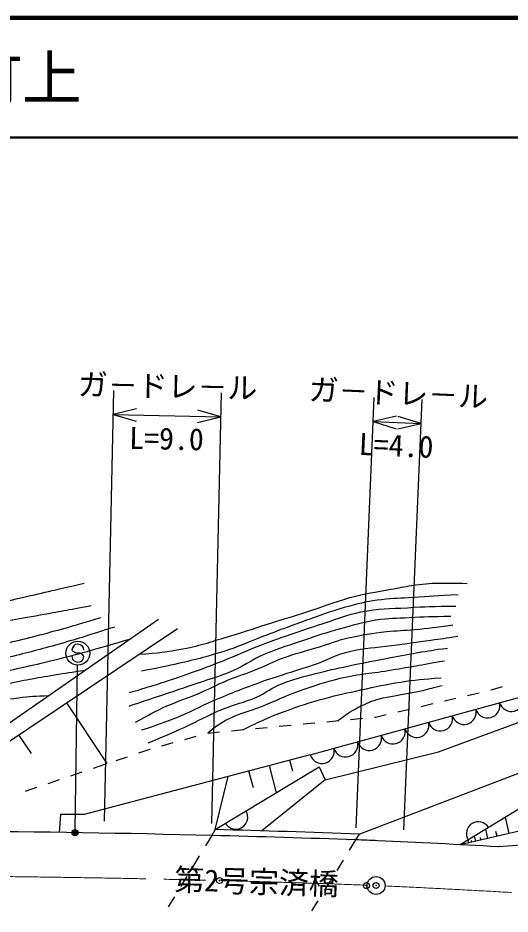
# Model space of a CAD drawing. Units: millimetres, scale not verified. Extents: x 40000 to 680000, y 20000 to 380000.
# Drawn here: x 434704 to 475850, y 305091 to 380000 of the extents above; entities that cross this region are included whole.
import ezdxf
from ezdxf.enums import TextEntityAlignment as Align

# ---------------------------------------------------------------- set-up
doc = ezdxf.new("R2010")
doc.units = ezdxf.units.MM
doc.header["$LTSCALE"] = 1000
doc.header["$PDMODE"] = 32
doc.header["$PDSIZE"] = 500
doc.linetypes.add('CHAIN', pattern=[18.5, 12, -1.5, 3.5, -1.5])
for name, color, linetype, lineweight in [('M-BGD', 7, 'Continuous', 25), ('M-BMK', 2, 'CHAIN', 13), ('M-BMK-SRVR', 3, 'Continuous', 25), ('M-STR-STR1', 1, 'Continuous', 25), ('M-STR-STRC', 7, 'Continuous', 25), ('M-TTL', 2, 'Continuous', 140), ('M-TTL-LINE', 7, 'Continuous', 50)]:
    doc.layers.add(name, color=color, linetype=linetype, lineweight=lineweight)
doc.layers.add('M-TTL-TXT', color=7, linetype='Continuous')
doc.styles.add('@ＭＳ ゴシック', font='')
doc.styles.add('ＭＳ ゴシック', font='')
doc.styles.get('@ＭＳ ゴシック').set_extended_font_data('@MS Gothic')
doc.styles.get('ＭＳ ゴシック').set_extended_font_data('MS Gothic')

msp = doc.modelspace()

# ---------------------------------------------------------------- linework, layer by layer
at = {"layer": 'M-BGD'}
for p, q in [((446464, 329728), (421914, 312648)), ((423670, 312645), (448059, 328975)), ((459136, 318411), (498722, 329279)), ((469877, 318658), (498722, 329279)), ((474250, 323822), (474387, 323854)), ((474387, 323854), (475207, 324111)), ((470355, 322910), (471329, 323138)), ((472302, 323366), (473276, 323594)), ((438752, 322743), (442149, 317669)), ((466460, 321997), (467434, 322226)), ((468408, 322454), (469381, 322682)), ((462520, 321363), (463516, 321458)), ((464511, 321552), (464595, 321560)), ((464595, 321560), (465487, 321769)), ((454556, 320604), (455552, 320699)), ((456547, 320794), (457543, 320889)), ((458538, 320984), (459534, 321078)), ((460529, 321173), (461525, 321268)), ((434763, 320072), (435813, 318505)), ((448648, 319693), (449610, 319966)), ((450574, 320225), (451570, 320320)), ((452565, 320415), (453561, 320509)), ((446724, 319146), (447686, 319420)), ((463245, 311783), (484181, 319779)), ((459136, 318411), (440245, 313424)), ((444811, 318564), (445569, 318818)), ((445569, 318818), (445762, 318873)), ((460377, 316300), (469877, 318658)), ((484528, 318706), (471675, 310886)), ((442916, 317926), (443863, 318245)), ((457422, 317959), (457655, 317074)), ((439124, 316652), (440072, 316971)), ((441020, 317289), (441968, 317608)), ((451208, 312153), (459892, 317398)), ((453992, 317053), (454358, 315665)), ((455707, 317506), (456307, 315233)), ((459892, 317398), (460377, 316300)), ((437228, 316015), (438176, 316334)), ((451208, 312153), (452277, 316600)), ((460377, 316300), (455106, 312046)), ((435332, 315378), (436280, 315696)), ((438274, 313424), (438147, 311917)), ((440245, 313424), (438274, 313424)), ((484338, 313813), (471675, 310886)), ((475777, 311834), (475463, 313191)), ((473991, 311421), (473814, 312187)), ((474757, 311599), (474669, 311982)), ((496304, 312298), (474843, 310714)), ((472414, 311057), (472357, 311301)), ((472658, 311113), (472630, 311235)), ((472983, 311188), (472883, 311621)), ((473416, 311288), (473366, 311505)), ((474945, 310735), (474843, 310714))]:
    msp.add_line(p, q, dxfattribs=at)
for centre, radius, start, end in [((475954, 323056), 1027, 196.81788, 13.88559), ((471995, 321969), 1027, 196.81788, 13.88559), ((473974, 322512), 1027, 196.81788, 13.88559), ((470016, 321425), 1027, 196.81788, 13.88559), ((468036, 320882), 1027, 196.81788, 13.88559), ((464078, 319795), 1027, 196.81788, 13.88559), ((466057, 320339), 1027, 196.81788, 13.88559), ((462098, 319252), 1027, 196.81788, 13.88559), ((460119, 318708), 1027, 196.81788, 13.88559), ((452920, 313187), 1000, 211.13165, 31.13165), ((473193, 311809), 1000, 31.31735, 211.31735), ((420383, -886782), 1198831, 88.54097, 92.6709), ((420383, -886782), 1198831, 87.87654, 87.96566), ((417389, -717290), 1029609, 86.80111, 87.36057)]:
    msp.add_arc(centre, radius, start, end, dxfattribs=at)
for points, knots in [([(381836, 321083), (384046, 321566), (384624, 321687), (386400, 322120), (387786, 322458), (388554, 322684), (389939, 323024), (391318, 323362), (392091, 323552), (393479, 323852), (394872, 324154), (395648, 324350), (397057, 324568), (398299, 324760), (399007, 324774), (400257, 324907), (401361, 325024), (401973, 325168), (403082, 325208), (404052, 325243), (404597, 325128), (405567, 325170), (407878, 325270), (409145, 325646), (411441, 325924), (412838, 326092), (413624, 326155), (415019, 326338), (416256, 326500), (416965, 326511), (418182, 326790), (419393, 327067), (420008, 327441), (421194, 327806), (423122, 328400), (424225, 328650), (426165, 329200), (427961, 329709), (428953, 330045), (430759, 330518), (432281, 330916), (433145, 331097), (434676, 331459), (436849, 331973), (437538, 332126), (440249, 332739)], [0, 0, 0, 0, 1, 1, 1, 2, 2, 2, 3, 3, 3, 4, 4, 4, 5, 5, 5, 6, 6, 6, 7, 7, 7, 8, 8, 8, 9, 9, 9, 10, 10, 10, 11, 11, 11, 12, 12, 12, 13, 13, 13, 14, 14, 14, 15, 15, 15, 15]), ([(444815, 326803), (446542, 326939), (447074, 326991), (448498, 327262), (450089, 327565), (450945, 327893), (452498, 328350), (453850, 328748), (454594, 329015), (455937, 329438), (457075, 329796), (457715, 329986), (458850, 330350), (460266, 330805), (461030, 331152), (462464, 331543), (463787, 331904), (464557, 331987), (465903, 332245), (466574, 332374), (466948, 332459), (467623, 332561), (469413, 332832), (470093, 332754), (472255, 332736)], [0, 0, 0, 0, 1, 1, 1, 2, 2, 2, 3, 3, 3, 4, 4, 4, 5, 5, 5, 6, 6, 6, 7, 7, 7, 8, 8, 8, 8]), ([(471518, 331789), (469671, 331670), (469208, 331641), (467728, 331543), (466700, 331475), (466118, 331502), (465096, 331368), (464057, 331231), (463478, 331110), (462464, 330841), (461098, 330480), (460359, 330185), (459025, 329719), (457535, 329198), (456714, 328870), (455236, 328315), (453903, 327815), (453192, 327434), (451832, 327017), (450154, 326501), (449196, 326266), (447480, 325894), (446524, 325686), (446205, 325617), (445024, 325402)], [0, 0, 0, 0, 1, 1, 1, 2, 2, 2, 3, 3, 3, 4, 4, 4, 5, 5, 5, 6, 6, 6, 7, 7, 7, 8, 8, 8, 8]), ([(440814, 330857), (438750, 330463), (438222, 330365), (436558, 330066), (434502, 329696), (433339, 329550), (431286, 329162), (429603, 328844), (428665, 328637), (426994, 328258), (425191, 327850), (424189, 327590), (422400, 327129), (420807, 326718), (419925, 326447), (418333, 326036), (417144, 325730), (416473, 325579), (415282, 325283), (413988, 324962), (413284, 324679), (411969, 324455), (410367, 324182), (409447, 324187), (407826, 324078), (406269, 323974), (405394, 323968), (403835, 323890), (402172, 323807), (401237, 323820), (399580, 323664), (398293, 323543), (397577, 323426), (396303, 323212), (394986, 322991), (394257, 322819), (392952, 322534), (391610, 322241), (390859, 322073), (389525, 321744), (387406, 321219), (386717, 320997), (384144, 320231)], [0, 0, 0, 0, 1, 1, 1, 2, 2, 2, 3, 3, 3, 4, 4, 4, 5, 5, 5, 6, 6, 6, 7, 7, 7, 8, 8, 8, 9, 9, 9, 10, 10, 10, 11, 11, 11, 12, 12, 12, 13, 13, 13, 14, 14, 14, 14]), ([(444041, 323613), (446089, 324220), (446645, 324378), (448288, 324946), (449669, 325424), (450437, 325708), (451797, 326244), (453026, 326729), (453689, 327064), (454920, 327543), (456100, 328002), (456776, 328219), (457973, 328631), (458915, 328955), (459444, 329134), (460394, 329438), (461555, 329809), (462183, 330107), (463377, 330350), (464874, 330655), (465747, 330605), (467272, 330701), (468846, 330801), (469373, 330808), (471307, 330841)], [0, 0, 0, 0, 1, 1, 1, 2, 2, 2, 3, 3, 3, 4, 4, 4, 5, 5, 5, 6, 6, 6, 7, 7, 7, 8, 8, 8, 8]), ([(386384, 319404), (388353, 320087), (388881, 320279), (390504, 320765), (391762, 321141), (392454, 321415), (393743, 321668), (394760, 321868), (395345, 321896), (396379, 321970), (397641, 322060), (398352, 322054), (399617, 322083), (400867, 322111), (401571, 322028), (402818, 322120), (404090, 322214), (404794, 322357), (406056, 322534), (407663, 322760), (408556, 322939), (410161, 323175), (411336, 323347), (412006, 323370), (413174, 323589), (414127, 323768), (414637, 323977), (415584, 324191), (417680, 324665), (418849, 324968), (420969, 325321), (422360, 325553), (423151, 325599), (424546, 325811), (425902, 326016), (426667, 326102), (428010, 326375), (429374, 326653), (430122, 326880), (431475, 327204), (433255, 327630), (434259, 327840), (436031, 328296), (438237, 328863), (438950, 329082), (441642, 329877)], [0, 0, 0, 0, 1, 1, 1, 2, 2, 2, 3, 3, 3, 4, 4, 4, 5, 5, 5, 6, 6, 6, 7, 7, 7, 8, 8, 8, 9, 9, 9, 10, 10, 10, 11, 11, 11, 12, 12, 12, 13, 13, 13, 14, 14, 14, 15, 15, 15, 15]), ([(470886, 329964), (469216, 329938), (468768, 329936), (467412, 329859), (466328, 329797), (465714, 329809), (464640, 329648), (463414, 329465), (462748, 329239), (461552, 328911), (460415, 328600), (459792, 328374), (458675, 327999), (457392, 327569), (456656, 327369), (455411, 326841), (454153, 326308), (453552, 325781), (452288, 325262), (451390, 324893), (450856, 324767), (449937, 324455), (448430, 323944), (447585, 323661), (446077, 323156), (445255, 322882), (444997, 322796), (443971, 322455)], [0, 0, 0, 0, 1, 1, 1, 2, 2, 2, 3, 3, 3, 4, 4, 4, 5, 5, 5, 6, 6, 6, 7, 7, 7, 8, 8, 8, 9, 9, 9, 9]), ([(442772, 329087), (440555, 328367), (439962, 328171), (438140, 327656), (436516, 327197), (435603, 326949), (433960, 326564), (432643, 326255), (431901, 326094), (430571, 325848), (428740, 325510), (427694, 325437), (425864, 325095), (423766, 324703), (422613, 324366), (420517, 323965), (418655, 323609), (417600, 323475), (415734, 323137), (413864, 322798), (412837, 322479), (410952, 322233), (408493, 321913), (407094, 321943), (404626, 321706), (402917, 321542), (401962, 321419), (400257, 321216), (398446, 321001), (397437, 320828), (395626, 320614), (394509, 320482), (393871, 320504), (392764, 320313), (391916, 320166), (391412, 320151), (390617, 319823), (389778, 319477), (389459, 319208), (388666, 318562)], [0, 0, 0, 0, 1, 1, 1, 2, 2, 2, 3, 3, 3, 4, 4, 4, 5, 5, 5, 6, 6, 6, 7, 7, 7, 8, 8, 8, 9, 9, 9, 10, 10, 10, 11, 11, 11, 12, 12, 12, 13, 13, 13, 13]), ([(444533, 321121), (445753, 321808), (446110, 322011), (447165, 322490), (448184, 322953), (448801, 323104), (449832, 323542), (450774, 323943), (451270, 324241), (452218, 324630), (453192, 325031), (453767, 325183), (454744, 325578), (455564, 325909), (455984, 326189), (456815, 326490), (457973, 326909), (458655, 327043), (459833, 327403), (460807, 327700), (461330, 327951), (462324, 328175), (463557, 328452), (464261, 328560), (465517, 328701), (466433, 328804), (466951, 328792), (467868, 328876), (469120, 328992), (469530, 329054), (471062, 329262)], [0, 0, 0, 0, 1, 1, 1, 2, 2, 2, 3, 3, 3, 4, 4, 4, 5, 5, 5, 6, 6, 6, 7, 7, 7, 8, 8, 8, 9, 9, 9, 10, 10, 10, 10]), ([(471483, 328280), (470389, 328125), (470114, 328087), (469237, 327964), (467949, 327784), (467227, 327687), (465938, 327508), (464568, 327317), (463776, 327337), (462429, 327017), (461193, 326722), (460577, 326309), (459376, 325894), (457742, 325329), (456794, 325107), (455165, 324525), (453531, 323941), (452622, 323590), (451025, 322911), (449817, 322397), (449188, 321999), (447972, 321507), (446838, 321049), (446436, 320914), (445024, 320454)], [0, 0, 0, 0, 1, 1, 1, 2, 2, 2, 3, 3, 3, 4, 4, 4, 5, 5, 5, 6, 6, 6, 7, 7, 7, 8, 8, 8, 8]), ([(391147, 317789), (392446, 318398), (392856, 318593), (394006, 318957), (395115, 319308), (395763, 319421), (396906, 319635), (398176, 319873), (398901, 319917), (400182, 320087), (401681, 320285), (402521, 320403), (404023, 320576), (405272, 320721), (405971, 320815), (407224, 320915), (408663, 321030), (409477, 320967), (410914, 321103), (412956, 321297), (414081, 321563), (416111, 321857), (417538, 322063), (418348, 322111), (419764, 322384), (421028, 322628), (421705, 322907), (422964, 323175), (425160, 323641), (426414, 323779), (428613, 324229), (430137, 324541), (430975, 324784), (432492, 325133), (434373, 325565), (435436, 325767), (437312, 326225), (439984, 326876), (440852, 327145), (444104, 328087)], [0, 0, 0, 0, 1, 1, 1, 2, 2, 2, 3, 3, 3, 4, 4, 4, 5, 5, 5, 6, 6, 6, 7, 7, 7, 8, 8, 8, 9, 9, 9, 10, 10, 10, 11, 11, 11, 12, 12, 12, 13, 13, 13, 13]), ([(445585, 319402), (447047, 320011), (447433, 320174), (448603, 320700), (449861, 321266), (450523, 321678), (451797, 322209), (452885, 322663), (453559, 322754), (454639, 323227), (455504, 323605), (455902, 324000), (456780, 324350), (457843, 324773), (458480, 324901), (459587, 325192), (460635, 325467), (461229, 325596), (462289, 325823), (463532, 326090), (464234, 326215), (465482, 326455), (466509, 326652), (467083, 326771), (468114, 326946), (469085, 327111), (469401, 327158), (470606, 327332)], [0, 0, 0, 0, 1, 1, 1, 2, 2, 2, 3, 3, 3, 4, 4, 4, 5, 5, 5, 6, 6, 6, 7, 7, 7, 8, 8, 8, 9, 9, 9, 9]), ([(470360, 326244), (468233, 325860), (467689, 325762), (465974, 325472), (464276, 325186), (463298, 325166), (461622, 324771), (460268, 324451), (459528, 324189), (458218, 323718), (456992, 323277), (456336, 322950), (455130, 322455), (453772, 321896), (452884, 321822), (451656, 321016), (451219, 320729), (451037, 320620), (450574, 320225)], [0, 0, 0, 0, 1, 1, 1, 2, 2, 2, 3, 3, 3, 4, 4, 4, 5, 5, 5, 6, 6, 6, 6]), ([(440331, 325462), (439090, 325279), (438765, 325225), (437763, 325057), (436125, 324783), (435205, 324629), (433584, 324267), (431926, 323897), (431017, 323610), (429366, 323212), (427767, 322827), (426852, 322690), (425261, 322271), (424191, 321989), (423613, 321754), (422550, 321442), (421009, 320991), (420150, 320719), (418596, 320313), (417702, 320079), (417213, 319884), (416299, 319748), (415044, 319561), (414329, 319514), (413061, 319484), (411869, 319457), (411201, 319508), (410010, 319560), (408818, 319612), (408153, 319716), (406960, 319748), (405784, 319780), (405122, 319786), (403948, 319710), (402499, 319617), (401691, 319491), (400257, 319258), (399013, 319056), (398317, 318926), (397094, 318618), (396132, 318376), (395336, 318654), (394647, 317940), (394510, 317799), (394428, 317732), (394330, 317551)], [0, 0, 0, 0, 1, 1, 1, 2, 2, 2, 3, 3, 3, 4, 4, 4, 5, 5, 5, 6, 6, 6, 7, 7, 7, 8, 8, 8, 9, 9, 9, 10, 10, 10, 11, 11, 11, 12, 12, 12, 13, 13, 13, 14, 14, 14, 15, 15, 15, 15]), ([(453490, 320503), (455120, 321279), (455593, 321509), (456990, 322034), (458285, 322519), (459026, 322752), (460359, 323121), (461525, 323444), (462194, 323568), (463377, 323823), (464675, 324103), (465398, 324291), (466710, 324490), (468018, 324688), (468480, 324723), (470079, 324841)], [0, 0, 0, 0, 1, 1, 1, 2, 2, 2, 3, 3, 3, 4, 4, 4, 5, 5, 5, 5]), ([(461457, 321261), (462201, 321807), (462438, 321992), (463131, 322349), (463726, 322657), (464066, 322835), (464710, 323016), (466177, 323429), (467054, 323430), (468535, 323788), (469181, 323945), (469397, 323994), (470184, 324209)], [0, 0, 0, 0, 1, 1, 1, 2, 2, 2, 3, 3, 3, 4, 4, 4, 4]), ([(397878, 317287), (398757, 317609), (399021, 317690), (399768, 317903), (400966, 318244), (401655, 318401), (402893, 318543), (404764, 318757), (405831, 318557), (407713, 318580), (409390, 318602), (410329, 318640), (412006, 318656), (413212, 318667), (413890, 318581), (415094, 318656), (416070, 318717), (416621, 318763), (417579, 318957), (418752, 319195), (419368, 319490), (420517, 319823), (421751, 320181), (422445, 320372), (423680, 320727), (424798, 321049), (425414, 321267), (426542, 321555), (427607, 321827), (428214, 321935), (429291, 322158), (430347, 322376), (430941, 322488), (432002, 322685), (433074, 322884), (433668, 323044), (434751, 323175), (435745, 323294), (436098, 323312), (437307, 323358)], [0, 0, 0, 0, 1, 1, 1, 2, 2, 2, 3, 3, 3, 4, 4, 4, 5, 5, 5, 6, 6, 6, 7, 7, 7, 8, 8, 8, 9, 9, 9, 10, 10, 10, 11, 11, 11, 12, 12, 12, 13, 13, 13, 13])]:
    msp.add_open_spline(points, degree=3, knots=knots, dxfattribs=at)
for p in [(451558, 307892), (463841, 307473)]:
    msp.add_point(p, dxfattribs=at)
at = {"layer": 'M-BMK'}
for centre, radius, start, end in [((420383, -886782), 1195081, 87.91331, 92.63567), ((417389, -717290), 1025859, 81.56018, 87.31774)]:
    msp.add_arc(centre, radius, start, end, dxfattribs=at)
at = {"layer": 'M-BMK-SRVR'}
msp.add_circle((464647, 307479), 750, dxfattribs=at)
msp.add_point((464647, 307479), dxfattribs=at)
at = {"layer": 'M-STR-STR1'}
for p, q in [((450907, 311660), (450387, 310806)), ((451208, 312153), (450907, 311660)), ((463245, 311783), (462940, 311293)), ((462940, 311293), (462411, 310445)), ((449867, 309952), (449346, 309099)), ((461882, 309596), (461353, 308747)), ((448826, 308245), (448306, 307391)), ((460824, 307899), (460295, 307050)), ((447785, 306537), (447265, 305683)), ((459766, 306201), (459237, 305353))]:
    msp.add_line(p, q, dxfattribs=at)
for radius, start, end in [(1198831, 87.96566, 88.54097), (1199331, 87.95192, 88.52724)]:
    msp.add_arc((420383, -886782), radius, start, end, dxfattribs=at)
at = {"layer": 'M-STR-STRC'}
for p, q in [((441931, 312856), (442713, 348847)), ((450929, 312660), (451711, 348652)), ((462982, 312293), (464495, 348261)), ((466978, 312124), (468492, 348093)), ((444612, 347323), (442669, 346848)), ((442669, 346848), (451667, 346652)), ((442669, 346848), (444590, 346288)), ((451667, 346652), (449747, 347212)), ((449725, 346177), (451667, 346652)), ((466363, 346698), (464411, 346263)), ((464411, 346263), (468408, 346094)), ((464411, 346263), (466320, 345664)), ((466456, 345658), (468408, 346094)), ((468408, 346094), (466499, 346693)), ((439317, 327036), (439218, 327154)), ((439562, 326896), (439317, 327036)), ((439863, 326894), (439562, 326896)), ((440108, 326782), (439863, 326894)), ((440214, 326646), (440108, 326782)), ((439476, 312047), (439696, 325895))]:
    msp.add_line(p, q, dxfattribs=at)
for centre, radius in [((439712, 326895), 1000), ((439473, 311897), 150), ((439473, 311897), 120), ((439473, 311897), 90), ((439473, 311897), 60), ((439473, 311897), 30)]:
    msp.add_circle(centre, radius, dxfattribs=at)
for centre, start, end in [((439718, 327150), 359.55488, 179.55488), ((439714, 326650), 179.55488, 359.55488)]:
    msp.add_arc(centre, 500, start, end, dxfattribs=at)
msp.add_point((439473, 311897), dxfattribs=at)
at = {"layer": 'M-TTL'}
msp.add_line((680000, 380000), (40000, 380000), dxfattribs=at)
at = {"layer": 'M-TTL-LINE'}
msp.add_line((40000, 370000), (680000, 370000), dxfattribs=at)

# ---------------------------------------------------------------- texts
at = {"layer": 'M-BGD', "style": 'ＭＳ ゴシック'}
msp.add_text('第2号宗済橋', height=1833, rotation=358.357, dxfattribs=at).set_placement((454653, 307793), align=Align.MIDDLE_CENTER)
at = {"layer": 'M-STR-STRC', "style": 'ＭＳ ゴシック'}
for rotation, p in [(358.756, (447190, 347750)), (357.59, (466451, 347178))]:
    msp.add_text('ガ－ドレ－ル', height=1833, rotation=rotation, dxfattribs=at).set_placement(p, align=Align.BOTTOM_CENTER)
at = {"layer": 'M-STR-STRC', "style": '@ＭＳ ゴシック'}
for s, rotation, p in [('L=9.0', 358.756, (447147, 345750)), ('L=4.0', 357.59, (466367, 345179))]:
    msp.add_text(s, height=1833, rotation=rotation, dxfattribs=at).set_placement(p, align=Align.TOP_CENTER)
at = {"layer": 'M-TTL-TXT', "style": 'ＭＳ ゴシック'}
msp.add_text('美祢市於福町上', height=3666, dxfattribs=at).set_placement((405024, 375000), align=Align.MIDDLE_LEFT)

doc.saveas('drawing.dxf')
